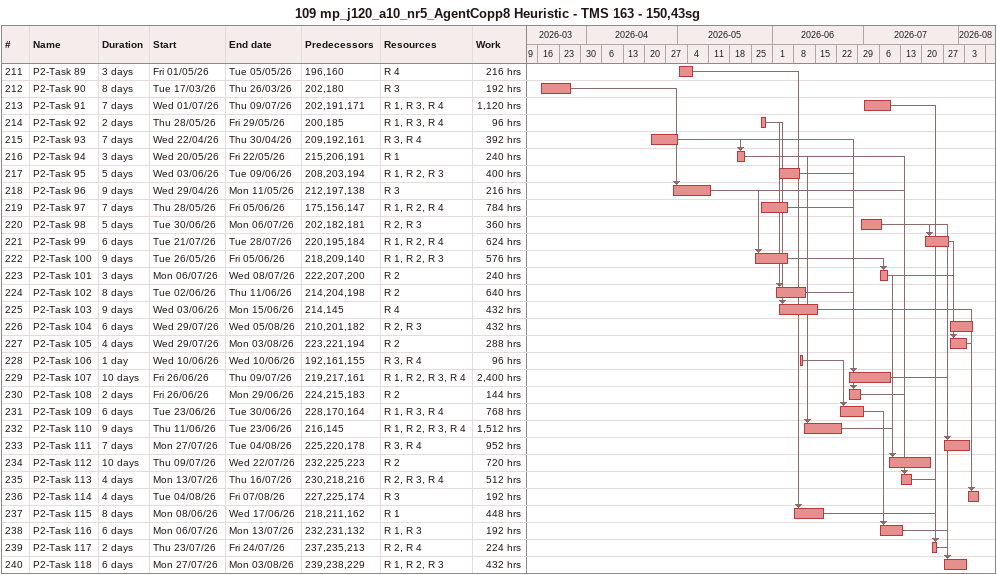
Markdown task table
109 mp_j120_a10_nr5_AgentCopp8 Heuristic - TMS 163 - 150,43sg

| ID | Task | Duration | Start | Finish | Predecessors | Resources | Work (h) |
|---|---|---|---|---|---|---|---|
| 211 | P2-Task 89 | 3d | 2026-05-01 | 2026-05-05 | 196, 160 | R 4 | 216 |
| 212 | P2-Task 90 | 8d | 2026-03-17 | 2026-03-26 | 202, 180 | R 3 | 192 |
| 213 | P2-Task 91 | 7d | 2026-07-01 | 2026-07-09 | 202, 191, 171 | R 1, R 3, R 4 | 1120 |
| 214 | P2-Task 92 | 2d | 2026-05-28 | 2026-05-29 | 200, 185 | R 1, R 3, R 4 | 96 |
| 215 | P2-Task 93 | 7d | 2026-04-22 | 2026-04-30 | 209, 192, 161 | R 3, R 4 | 392 |
| 216 | P2-Task 94 | 3d | 2026-05-20 | 2026-05-22 | 215, 206, 191 | R 1 | 240 |
| 217 | P2-Task 95 | 5d | 2026-06-03 | 2026-06-09 | 208, 203, 194 | R 1, R 2, R 3 | 400 |
| 218 | P2-Task 96 | 9d | 2026-04-29 | 2026-05-11 | 212, 197, 138 | R 3 | 216 |
| 219 | P2-Task 97 | 7d | 2026-05-28 | 2026-06-05 | 175, 156, 147 | R 1, R 2, R 4 | 784 |
| 220 | P2-Task 98 | 5d | 2026-06-30 | 2026-07-06 | 202, 182, 181 | R 2, R 3 | 360 |
| 221 | P2-Task 99 | 6d | 2026-07-21 | 2026-07-28 | 220, 195, 184 | R 1, R 2, R 4 | 624 |
| 222 | P2-Task 100 | 9d | 2026-05-26 | 2026-06-05 | 218, 209, 140 | R 1, R 2, R 3 | 576 |
| 223 | P2-Task 101 | 3d | 2026-07-06 | 2026-07-08 | 222, 207, 200 | R 2 | 240 |
| 224 | P2-Task 102 | 8d | 2026-06-02 | 2026-06-11 | 214, 204, 198 | R 2 | 640 |
| 225 | P2-Task 103 | 9d | 2026-06-03 | 2026-06-15 | 214, 145 | R 4 | 432 |
| 226 | P2-Task 104 | 6d | 2026-07-29 | 2026-08-05 | 210, 201, 182 | R 2, R 3 | 432 |
| 227 | P2-Task 105 | 4d | 2026-07-29 | 2026-08-03 | 223, 221, 194 | R 2 | 288 |
| 228 | P2-Task 106 | 1d | 2026-06-10 | 2026-06-10 | 192, 161, 155 | R 3, R 4 | 96 |
| 229 | P2-Task 107 | 10d | 2026-06-26 | 2026-07-09 | 219, 217, 161 | R 1, R 2, R 3, R 4 | 2400 |
| 230 | P2-Task 108 | 2d | 2026-06-26 | 2026-06-29 | 224, 215, 183 | R 2 | 144 |
| 231 | P2-Task 109 | 6d | 2026-06-23 | 2026-06-30 | 228, 170, 164 | R 1, R 3, R 4 | 768 |
| 232 | P2-Task 110 | 9d | 2026-06-11 | 2026-06-23 | 216, 145 | R 1, R 2, R 3, R 4 | 1512 |
| 233 | P2-Task 111 | 7d | 2026-07-27 | 2026-08-04 | 225, 220, 178 | R 3, R 4 | 952 |
| 234 | P2-Task 112 | 10d | 2026-07-09 | 2026-07-22 | 232, 225, 223 | R 2 | 720 |
| 235 | P2-Task 113 | 4d | 2026-07-13 | 2026-07-16 | 230, 218, 216 | R 2, R 3, R 4 | 512 |
| 236 | P2-Task 114 | 4d | 2026-08-04 | 2026-08-07 | 227, 225, 174 | R 3 | 192 |
| 237 | P2-Task 115 | 8d | 2026-06-08 | 2026-06-17 | 218, 211, 162 | R 1 | 448 |
| 238 | P2-Task 116 | 6d | 2026-07-06 | 2026-07-13 | 232, 231, 132 | R 1, R 3 | 192 |
| 239 | P2-Task 117 | 2d | 2026-07-23 | 2026-07-24 | 237, 235, 213 | R 2, R 4 | 224 |
| 240 | P2-Task 118 | 6d | 2026-07-27 | 2026-08-03 | 239, 238, 229 | R 1, R 2, R 3 | 432 |
